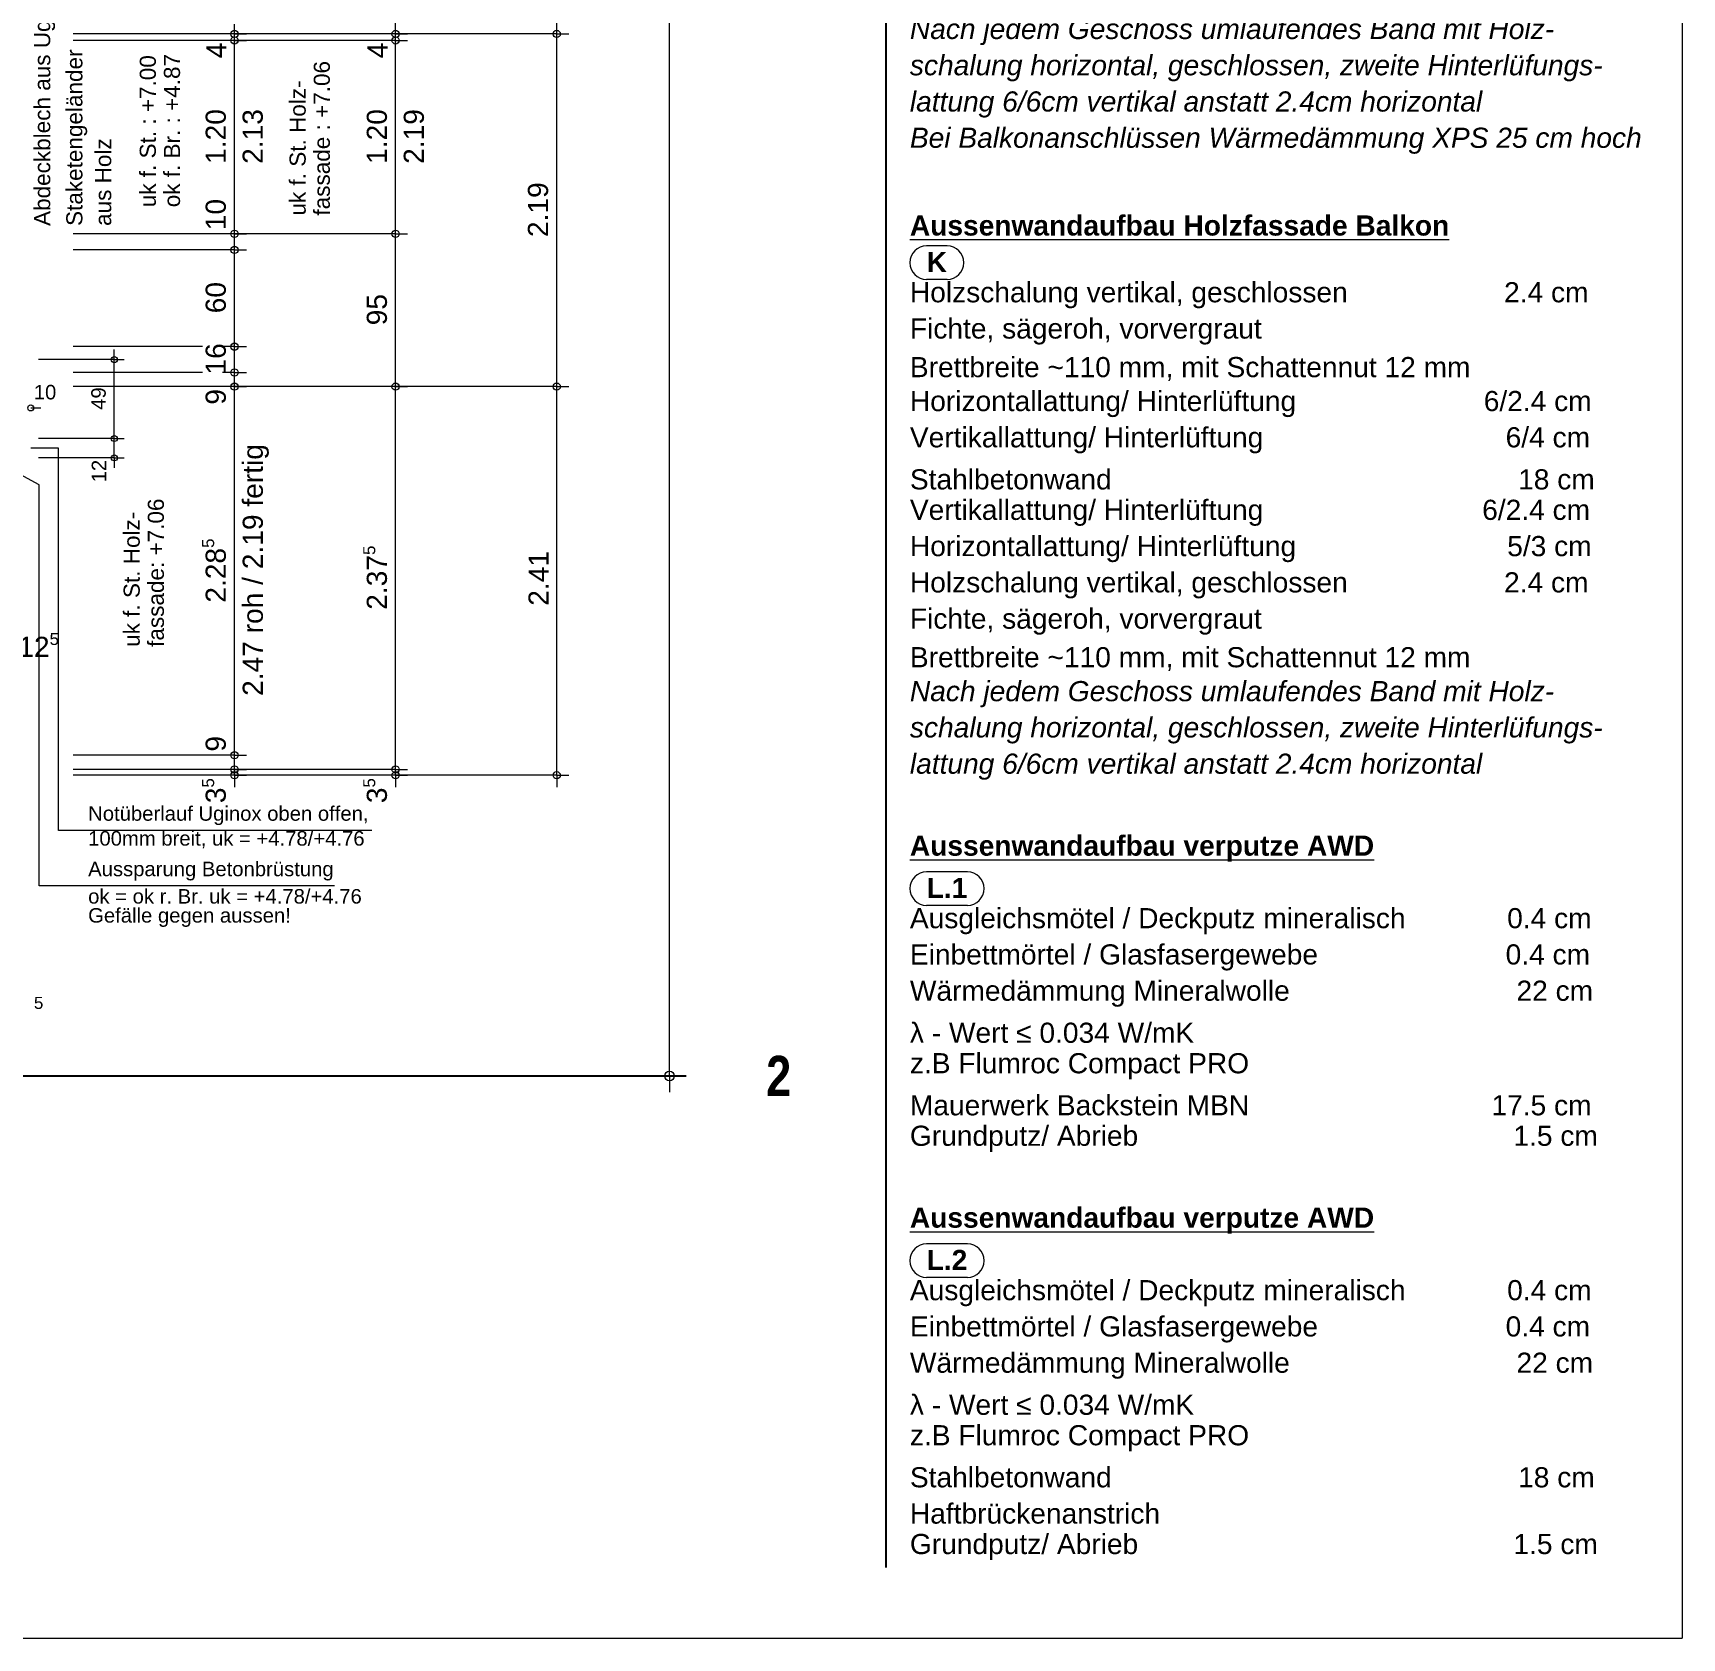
# Model space of a CAD drawing. Header units: metres. Extents: x 0.003 to 0.843, y 0.003 to 0.597.
# Drawn here: x 0.6383 to 0.843, y 0.003 to 0.2022 of the extents above; entities that cross this region are included whole.
import ezdxf

# ---------------------------------------------------------------- set-up
doc = ezdxf.new("R2010")
doc.units = ezdxf.units.M
for name, pattern in [('AUSGEZOGEN', [0]), ('LINIE_23', [0.0079, 0.004, -0.0013, 0, -0.0013, 0, -0.0013]), ('STRICHPUNKT', [25.4, 12.7, -6.35, 0, -6.35])]:
    doc.linetypes.add(name, pattern=pattern)
for name, color, linetype, lineweight in [('Bauachsen grob', 7, 'STRICHPUNKT', 13), ('Detailmasse', 7, 'AUSGEZOGEN', 13), ('Plankopf', 7, 'AUSGEZOGEN', 13), ('Text Koten', 7, 'AUSGEZOGEN', 25), ('Text Werkplan Ausfuehrung', 7, 'AUSGEZOGEN', 25), ('Vorprojektmasse', 7, 'AUSGEZOGEN', 13), ('Werkplan- Ausfuehrungsmasse', 7, 'AUSGEZOGEN', 13)]:
    doc.layers.add(name, color=color, linetype=linetype, lineweight=lineweight)
doc.styles.add('ARIAL', font='ARIAL.TTF')
doc.styles.add('Arial Black', font='Arial Black')

msp = doc.modelspace()

# ---------------------------------------------------------------- linework, layer by layer
at = {"layer": 'Bauachsen grob', "color": 32, "linetype": 'LINIE_23', "lineweight": 25, "true_color": 0xc36e14}
msp.add_line((0.2194, 0.07274), (0.72932, 0.07274), dxfattribs=at)
at = {"layer": 'Detailmasse', "color": 8, "linetype": 'AUSGEZOGEN', "lineweight": 13}
for p, q in [((0.6484, 0.16164), (0.6484, 0.16289)), ((0.6484, 0.16164), (0.63901, 0.16164)), ((0.6484, 0.16164), (0.64715, 0.16164)), ((0.6484, 0.16164), (0.64965, 0.16164)), ((0.6484, 0.15184), (0.6484, 0.16164)), ((0.6484, 0.15184), (0.64715, 0.15184)), ((0.6484, 0.15184), (0.64965, 0.15184)), ((0.6484, 0.14944), (0.6484, 0.15184)), ((0.6484, 0.14944), (0.64715, 0.14944)), ((0.6484, 0.14944), (0.64965, 0.14944)), ((0.6484, 0.14944), (0.6484, 0.14819))]:
    msp.add_line(p, q, dxfattribs=at)
at = {"layer": 'Detailmasse', "color": 240, "linetype": 'AUSGEZOGEN', "lineweight": 13}
msp.add_line((0.63804, 0.15564), (0.63929, 0.15564), dxfattribs=at)
at = {"layer": 'Detailmasse', "color": 8, "linetype": 'AUSGEZOGEN', "lineweight": 13}
for points in [[(0.6484, 0.15184), (0.64767, 0.15184), (0.64767, 0.15184), (0.63901, 0.15184)], [(0.6484, 0.14944), (0.64767, 0.14944), (0.64767, 0.14944), (0.63901, 0.14944)]]:
    msp.add_lwpolyline(points, dxfattribs=at)
for centre in [(0.6484, 0.16164), (0.6484, 0.15184), (0.6484, 0.14944)]:
    msp.add_circle(centre, 0.000375, dxfattribs=at)
at = {"layer": 'Detailmasse', "color": 240, "linetype": 'AUSGEZOGEN', "lineweight": 13}
msp.add_circle((0.63804, 0.15564), 0.000375, dxfattribs=at)
at = {"layer": 'Plankopf', "color": 7, "linetype": 'AUSGEZOGEN', "lineweight": 13}
for p in [(0.843, 0.597), (0.003, 0.003)]:
    msp.add_line(p, (0.843, 0.003), dxfattribs=at)
at = {"layer": 'Text Werkplan Ausfuehrung', "color": 92, "linetype": 'AUSGEZOGEN', "lineweight": 25}
msp.add_line((0.74416, 0.38624), (0.74416, 0.01174), dxfattribs=at)
at = {"layer": 'Text Werkplan Ausfuehrung', "color": 92, "linetype": 'AUSGEZOGEN', "lineweight": 13}
for p, q in [((0.75177, 0.17574), (0.74924, 0.17574)), ((0.75177, 0.17157), (0.74924, 0.17157)), ((0.75429, 0.09807), (0.74924, 0.09807)), ((0.75429, 0.09391), (0.74924, 0.09391)), ((0.75429, 0.05191), (0.74924, 0.05191)), ((0.75429, 0.04774), (0.74924, 0.04774))]:
    msp.add_line(p, q, dxfattribs=at)
at = {"layer": 'Text Werkplan Ausfuehrung', "color": 8, "linetype": 'AUSGEZOGEN', "lineweight": 13}
for p, q in [((0.6391, 0.14611), (0.63072, 0.15064)), ((0.6391, 0.09633), (0.6391, 0.14611)), ((0.67575, 0.09633), (0.6391, 0.09633))]:
    msp.add_line(p, q, dxfattribs=at)
at = {"layer": 'Text Werkplan Ausfuehrung', "color": 240, "linetype": 'AUSGEZOGEN', "lineweight": 13}
for p, q in [((0.64146, 0.15064), (0.63804, 0.15064)), ((0.64146, 0.10321), (0.64146, 0.15064)), ((0.68037, 0.10321), (0.64146, 0.10321))]:
    msp.add_line(p, q, dxfattribs=at)
at = {"layer": 'Text Werkplan Ausfuehrung', "color": 92, "linetype": 'AUSGEZOGEN', "lineweight": 13}
for centre, start, end in [((0.74924, 0.17366), 90, 270), ((0.75177, 0.17366), 270, 90), ((0.74924, 0.09599), 90, 270), ((0.75429, 0.09599), 270, 90), ((0.74924, 0.04982), 90, 270), ((0.75429, 0.04982), 270, 90)]:
    msp.add_arc(centre, 0.00208, start, end, dxfattribs=at)
at = {"layer": 'Vorprojektmasse', "color": 32, "linetype": 'AUSGEZOGEN', "lineweight": 13, "true_color": 0xc36e14}
for q in [(0.71732, 0.38864), (0.71532, 0.07274), (0.71932, 0.07274), (0.71732, 0.07074)]:
    msp.add_line((0.71732, 0.07274), q, dxfattribs=at)
msp.add_circle((0.71732, 0.07274), 0.0006, dxfattribs=at)
at = {"layer": 'Werkplan- Ausfuehrungsmasse', "color": 7, "linetype": 'AUSGEZOGEN', "lineweight": 13}
for p, q in [((0.70332, 0.20204), (0.70332, 0.4886)), ((0.68332, 0.20204), (0.68332, 0.23974)), ((0.66332, 0.20204), (0.66332, 0.20324)), ((0.66332, 0.20204), (0.66182, 0.20204)), ((0.66332, 0.20124), (0.66182, 0.20124)), ((0.66332, 0.20204), (0.66482, 0.20204)), ((0.66332, 0.20124), (0.66332, 0.20204)), ((0.66332, 0.20124), (0.66482, 0.20124)), ((0.66332, 0.17724), (0.66332, 0.20124)), ((0.68332, 0.20204), (0.68182, 0.20204)), ((0.68332, 0.20124), (0.68182, 0.20124)), ((0.68332, 0.20204), (0.68482, 0.20204)), ((0.68332, 0.20124), (0.68332, 0.20204)), ((0.68332, 0.20124), (0.68482, 0.20124)), ((0.68332, 0.17724), (0.68332, 0.20124)), ((0.70332, 0.20204), (0.70182, 0.20204)), ((0.70332, 0.20204), (0.70482, 0.20204)), ((0.70332, 0.15828), (0.70332, 0.20204)), ((0.66332, 0.17724), (0.66182, 0.17724)), ((0.66332, 0.17724), (0.66482, 0.17724)), ((0.66332, 0.17524), (0.66332, 0.17724)), ((0.68332, 0.17724), (0.68182, 0.17724)), ((0.68332, 0.17724), (0.68482, 0.17724)), ((0.66332, 0.17524), (0.66182, 0.17524)), ((0.66332, 0.17524), (0.66482, 0.17524)), ((0.66332, 0.16324), (0.66332, 0.17524)), ((0.65935, 0.16324), (0.64332, 0.16324)), ((0.66332, 0.16324), (0.66182, 0.16324)), ((0.66332, 0.16324), (0.66269, 0.16324)), ((0.66332, 0.16324), (0.66482, 0.16324)), ((0.66332, 0.16004), (0.66332, 0.16324)), ((0.65935, 0.16004), (0.64332, 0.16004)), ((0.66332, 0.16004), (0.66182, 0.16004)), ((0.66332, 0.16004), (0.66269, 0.16004)), ((0.66332, 0.16004), (0.66482, 0.16004)), ((0.66332, 0.15828), (0.66182, 0.15828)), ((0.66332, 0.15828), (0.66482, 0.15828)), ((0.68332, 0.15828), (0.68182, 0.15828)), ((0.68332, 0.15828), (0.68482, 0.15828)), ((0.70332, 0.15828), (0.70182, 0.15828)), ((0.70332, 0.15828), (0.70482, 0.15828)), ((0.70332, 0.11006), (0.70332, 0.15828)), ((0.66332, 0.11254), (0.66182, 0.11254)), ((0.66332, 0.11078), (0.66182, 0.11078)), ((0.66332, 0.11254), (0.66482, 0.11254)), ((0.66332, 0.11078), (0.66332, 0.11254)), ((0.66332, 0.11078), (0.66482, 0.11078)), ((0.66332, 0.11006), (0.66332, 0.11078)), ((0.68332, 0.11078), (0.68182, 0.11078)), ((0.68332, 0.11078), (0.68482, 0.11078)), ((0.68332, 0.11006), (0.68332, 0.11078)), ((0.66332, 0.11006), (0.66182, 0.11006)), ((0.66332, 0.11006), (0.66482, 0.11006)), ((0.66332, 0.11006), (0.66332, 0.10856)), ((0.68332, 0.11006), (0.68182, 0.11006)), ((0.68332, 0.11006), (0.68482, 0.11006)), ((0.68332, 0.11006), (0.68332, 0.10856)), ((0.70332, 0.11006), (0.68332, 0.11006)), ((0.70332, 0.11006), (0.70182, 0.11006)), ((0.70332, 0.11006), (0.70482, 0.11006)), ((0.70332, 0.11006), (0.70332, 0.10856))]:
    msp.add_line(p, q, dxfattribs=at)
for points in [[(0.66332, 0.20204), (0.66269, 0.20204), (0.66269, 0.20204), (0.66266, 0.20204), (0.66266, 0.20204), (0.66265, 0.20204), (0.66265, 0.20204), (0.66264, 0.20204), (0.66264, 0.20204), (0.66263, 0.20204), (0.66263, 0.20204), (0.66263, 0.20204), (0.66263, 0.20204), (0.66262, 0.20204), (0.66262, 0.20204), (0.66262, 0.20204), (0.66262, 0.20204), (0.66261, 0.20204), (0.66261, 0.20204), (0.6626, 0.20204), (0.6626, 0.20204), (0.6626, 0.20204), (0.6626, 0.20204), (0.6626, 0.20204), (0.6626, 0.20204), (0.6626, 0.20204), (0.6626, 0.20204), (0.66258, 0.20204), (0.66258, 0.20204), (0.66258, 0.20204), (0.66258, 0.20204), (0.66254, 0.20204), (0.66254, 0.20204), (0.66254, 0.20204), (0.66254, 0.20204), (0.64332, 0.20204)], [(0.66332, 0.20124), (0.66269, 0.20124), (0.66269, 0.20124), (0.66266, 0.20124), (0.66266, 0.20124), (0.66265, 0.20124), (0.66265, 0.20124), (0.66264, 0.20124), (0.66264, 0.20124), (0.66263, 0.20124), (0.66263, 0.20124), (0.66263, 0.20124), (0.66263, 0.20124), (0.66262, 0.20124), (0.66262, 0.20124), (0.66262, 0.20124), (0.66262, 0.20124), (0.66261, 0.20124), (0.66261, 0.20124), (0.6626, 0.20124), (0.6626, 0.20124), (0.6626, 0.20124), (0.6626, 0.20124), (0.6626, 0.20124), (0.6626, 0.20124), (0.6626, 0.20124), (0.6626, 0.20124), (0.66258, 0.20124), (0.66258, 0.20124), (0.66258, 0.20124), (0.66258, 0.20124), (0.66254, 0.20124), (0.66254, 0.20124), (0.66254, 0.20124), (0.66254, 0.20124), (0.64332, 0.20124)], [(0.68332, 0.20204), (0.68265, 0.20204), (0.68265, 0.20204), (0.68263, 0.20204), (0.68263, 0.20204), (0.68262, 0.20204), (0.68262, 0.20204), (0.68261, 0.20204), (0.68261, 0.20204), (0.6826, 0.20204), (0.6826, 0.20204), (0.6826, 0.20204), (0.6826, 0.20204), (0.68254, 0.20204), (0.68254, 0.20204), (0.68254, 0.20204), (0.68254, 0.20204), (0.65932, 0.20204)], [(0.68332, 0.20124), (0.68265, 0.20124), (0.68265, 0.20124), (0.68263, 0.20124), (0.68263, 0.20124), (0.68262, 0.20124), (0.68262, 0.20124), (0.68261, 0.20124), (0.68261, 0.20124), (0.6826, 0.20124), (0.6826, 0.20124), (0.6826, 0.20124), (0.6826, 0.20124), (0.68254, 0.20124), (0.68254, 0.20124), (0.68254, 0.20124), (0.68254, 0.20124), (0.65932, 0.20124)], [(0.70332, 0.20204), (0.70269, 0.20204), (0.70269, 0.20204), (0.67932, 0.20204)], [(0.66332, 0.17724), (0.66269, 0.17724), (0.66269, 0.17724), (0.66268, 0.17724), (0.66268, 0.17724), (0.66266, 0.17724), (0.66266, 0.17724), (0.66265, 0.17724), (0.66265, 0.17724), (0.66263, 0.17724), (0.66263, 0.17724), (0.66262, 0.17724), (0.66262, 0.17724), (0.66261, 0.17724), (0.66261, 0.17724), (0.66261, 0.17724), (0.66261, 0.17724), (0.66261, 0.17724), (0.66261, 0.17724), (0.6626, 0.17724), (0.6626, 0.17724), (0.6626, 0.17724), (0.6626, 0.17724), (0.66259, 0.17724), (0.66259, 0.17724), (0.66259, 0.17724), (0.66259, 0.17724), (0.66259, 0.17724), (0.66259, 0.17724), (0.66258, 0.17724), (0.66258, 0.17724), (0.66258, 0.17724), (0.66258, 0.17724), (0.66257, 0.17724), (0.66257, 0.17724), (0.66257, 0.17724), (0.66257, 0.17724), (0.66254, 0.17724), (0.66254, 0.17724), (0.66254, 0.17724), (0.66254, 0.17724), (0.64332, 0.17724)], [(0.68332, 0.17724), (0.68268, 0.17724), (0.68268, 0.17724), (0.68266, 0.17724), (0.68266, 0.17724), (0.68262, 0.17724), (0.68262, 0.17724), (0.68261, 0.17724), (0.68261, 0.17724), (0.6826, 0.17724), (0.6826, 0.17724), (0.68259, 0.17724), (0.68259, 0.17724), (0.68259, 0.17724), (0.68259, 0.17724), (0.68258, 0.17724), (0.68258, 0.17724), (0.68254, 0.17724), (0.68254, 0.17724), (0.68254, 0.17724), (0.68254, 0.17724), (0.65932, 0.17724)], [(0.68332, 0.15828), (0.68332, 0.15868), (0.68332, 0.15868), (0.68332, 0.17724)], [(0.66332, 0.17524), (0.66269, 0.17524), (0.66269, 0.17524), (0.66268, 0.17524), (0.66268, 0.17524), (0.66266, 0.17524), (0.66266, 0.17524), (0.66265, 0.17524), (0.66265, 0.17524), (0.66263, 0.17524), (0.66263, 0.17524), (0.66262, 0.17524), (0.66262, 0.17524), (0.66261, 0.17524), (0.66261, 0.17524), (0.66261, 0.17524), (0.66261, 0.17524), (0.6626, 0.17524), (0.6626, 0.17524), (0.6626, 0.17524), (0.6626, 0.17524), (0.6626, 0.17524), (0.6626, 0.17524), (0.66259, 0.17524), (0.66259, 0.17524), (0.66259, 0.17524), (0.66259, 0.17524), (0.66258, 0.17524), (0.66258, 0.17524), (0.66258, 0.17524), (0.66258, 0.17524), (0.66258, 0.17524), (0.66258, 0.17524), (0.66257, 0.17524), (0.66257, 0.17524), (0.66257, 0.17524), (0.66257, 0.17524), (0.66254, 0.17524), (0.66254, 0.17524), (0.66254, 0.17524), (0.66254, 0.17524), (0.64332, 0.17524)], [(0.66332, 0.15828), (0.66332, 0.15864), (0.66332, 0.15864), (0.66332, 0.16004)], [(0.66332, 0.15828), (0.66269, 0.15828), (0.66269, 0.15828), (0.66267, 0.15828), (0.66267, 0.15828), (0.66265, 0.15828), (0.66265, 0.15828), (0.66264, 0.15828), (0.66264, 0.15828), (0.66263, 0.15828), (0.66263, 0.15828), (0.66263, 0.15828), (0.66263, 0.15828), (0.66261, 0.15828), (0.66261, 0.15828), (0.6626, 0.15828), (0.6626, 0.15828), (0.6626, 0.15828), (0.6626, 0.15828), (0.66259, 0.15828), (0.66259, 0.15828), (0.66259, 0.15828), (0.66259, 0.15828), (0.66259, 0.15828), (0.66259, 0.15828), (0.66258, 0.15828), (0.66258, 0.15828), (0.66258, 0.15828), (0.66258, 0.15828), (0.66258, 0.15828), (0.66258, 0.15828), (0.66257, 0.15828), (0.66257, 0.15828), (0.66257, 0.15828), (0.66257, 0.15828), (0.66257, 0.15828), (0.66257, 0.15828), (0.66257, 0.15828), (0.66257, 0.15828), (0.66257, 0.15828), (0.66257, 0.15828), (0.66254, 0.15828), (0.66254, 0.15828), (0.66254, 0.15828), (0.66254, 0.15828), (0.64332, 0.15828)], [(0.68332, 0.15828), (0.68268, 0.15828), (0.68268, 0.15828), (0.68264, 0.15828), (0.68264, 0.15828), (0.68263, 0.15828), (0.68263, 0.15828), (0.6826, 0.15828), (0.6826, 0.15828), (0.68259, 0.15828), (0.68259, 0.15828), (0.68259, 0.15828), (0.68259, 0.15828), (0.68258, 0.15828), (0.68258, 0.15828), (0.68257, 0.15828), (0.68257, 0.15828), (0.68257, 0.15828), (0.68257, 0.15828), (0.68254, 0.15828), (0.68254, 0.15828), (0.68254, 0.15828), (0.68254, 0.15828), (0.65932, 0.15828)], [(0.66332, 0.11254), (0.66332, 0.12152), (0.66332, 0.12152), (0.66332, 0.13396), (0.66332, 0.13396), (0.66332, 0.14359), (0.66332, 0.14359), (0.66332, 0.15828)], [(0.70332, 0.15828), (0.70269, 0.15828), (0.70269, 0.15828), (0.70269, 0.15828), (0.70269, 0.15828), (0.67932, 0.15828)], [(0.68332, 0.11078), (0.68332, 0.12153), (0.68332, 0.12153), (0.68332, 0.13398), (0.68332, 0.13398), (0.68332, 0.14362), (0.68332, 0.14362), (0.68332, 0.15828)], [(0.66332, 0.11254), (0.66292, 0.11254), (0.66292, 0.11254), (0.66275, 0.11254), (0.66275, 0.11254), (0.6627, 0.11254), (0.6627, 0.11254), (0.66269, 0.11254), (0.66269, 0.11254), (0.66266, 0.11254), (0.66266, 0.11254), (0.66256, 0.11254), (0.66256, 0.11254), (0.66256, 0.11254), (0.66256, 0.11254), (0.66256, 0.11254), (0.66256, 0.11254), (0.66256, 0.11254), (0.66256, 0.11254), (0.66256, 0.11254), (0.66256, 0.11254), (0.66256, 0.11254), (0.66256, 0.11254), (0.66255, 0.11254), (0.66255, 0.11254), (0.66255, 0.11254), (0.66255, 0.11254), (0.66255, 0.11254), (0.66255, 0.11254), (0.66255, 0.11254), (0.66255, 0.11254), (0.66255, 0.11254), (0.66255, 0.11254), (0.66255, 0.11254), (0.66255, 0.11254), (0.66255, 0.11254), (0.66255, 0.11254), (0.66255, 0.11254), (0.66255, 0.11254), (0.66255, 0.11254), (0.66255, 0.11254), (0.66255, 0.11254), (0.66255, 0.11254), (0.66255, 0.11254), (0.66255, 0.11254), (0.66255, 0.11254), (0.66255, 0.11254), (0.66255, 0.11254), (0.66255, 0.11254), (0.66255, 0.11254), (0.66255, 0.11254), (0.66255, 0.11254), (0.66255, 0.11254), (0.66254, 0.11254), (0.66254, 0.11254), (0.66254, 0.11254), (0.66254, 0.11254), (0.66254, 0.11254), (0.66254, 0.11254), (0.64332, 0.11254)], [(0.66332, 0.11078), (0.66281, 0.11078), (0.66281, 0.11078), (0.66269, 0.11078), (0.66269, 0.11078), (0.66266, 0.11078), (0.66266, 0.11078), (0.66265, 0.11078), (0.66265, 0.11078), (0.66262, 0.11078), (0.66262, 0.11078), (0.66256, 0.11078), (0.66256, 0.11078), (0.66256, 0.11078), (0.66256, 0.11078), (0.66256, 0.11078), (0.66256, 0.11078), (0.66255, 0.11078), (0.66255, 0.11078), (0.66255, 0.11078), (0.66255, 0.11078), (0.66255, 0.11078), (0.66255, 0.11078), (0.66255, 0.11078), (0.66255, 0.11078), (0.66255, 0.11078), (0.66255, 0.11078), (0.66255, 0.11078), (0.66255, 0.11078), (0.66255, 0.11078), (0.66255, 0.11078), (0.66255, 0.11078), (0.66255, 0.11078), (0.66255, 0.11078), (0.66255, 0.11078), (0.66255, 0.11078), (0.66255, 0.11078), (0.66255, 0.11078), (0.66255, 0.11078), (0.66255, 0.11078), (0.66255, 0.11078), (0.66255, 0.11078), (0.66255, 0.11078), (0.66255, 0.11078), (0.66255, 0.11078), (0.66255, 0.11078), (0.66255, 0.11078), (0.66255, 0.11078), (0.66255, 0.11078), (0.66255, 0.11078), (0.66255, 0.11078), (0.66255, 0.11078), (0.66255, 0.11078), (0.66254, 0.11078), (0.66254, 0.11078), (0.66254, 0.11078), (0.66254, 0.11078), (0.66254, 0.11078), (0.66254, 0.11078), (0.64332, 0.11078)], [(0.68332, 0.11078), (0.68281, 0.11078), (0.68281, 0.11078), (0.68269, 0.11078), (0.68269, 0.11078), (0.68266, 0.11078), (0.68266, 0.11078), (0.68262, 0.11078), (0.68262, 0.11078), (0.68256, 0.11078), (0.68256, 0.11078), (0.68255, 0.11078), (0.68255, 0.11078), (0.68255, 0.11078), (0.68255, 0.11078), (0.68255, 0.11078), (0.68255, 0.11078), (0.68255, 0.11078), (0.68255, 0.11078), (0.68255, 0.11078), (0.68255, 0.11078), (0.68255, 0.11078), (0.68255, 0.11078), (0.68255, 0.11078), (0.68255, 0.11078), (0.68255, 0.11078), (0.68255, 0.11078), (0.68254, 0.11078), (0.68254, 0.11078), (0.68254, 0.11078), (0.68254, 0.11078), (0.68254, 0.11078), (0.68254, 0.11078), (0.65932, 0.11078)], [(0.66332, 0.11006), (0.66277, 0.11006), (0.66277, 0.11006), (0.66267, 0.11006), (0.66267, 0.11006), (0.66264, 0.11006), (0.66264, 0.11006), (0.66263, 0.11006), (0.66263, 0.11006), (0.66261, 0.11006), (0.66261, 0.11006), (0.66256, 0.11006), (0.66256, 0.11006), (0.66256, 0.11006), (0.66256, 0.11006), (0.66255, 0.11006), (0.66255, 0.11006), (0.66255, 0.11006), (0.66255, 0.11006), (0.66255, 0.11006), (0.66255, 0.11006), (0.66255, 0.11006), (0.66255, 0.11006), (0.66255, 0.11006), (0.66255, 0.11006), (0.66255, 0.11006), (0.66255, 0.11006), (0.66255, 0.11006), (0.66255, 0.11006), (0.66255, 0.11006), (0.66255, 0.11006), (0.66255, 0.11006), (0.66255, 0.11006), (0.66255, 0.11006), (0.66255, 0.11006), (0.66255, 0.11006), (0.66255, 0.11006), (0.66255, 0.11006), (0.66255, 0.11006), (0.66255, 0.11006), (0.66255, 0.11006), (0.66255, 0.11006), (0.66255, 0.11006), (0.66255, 0.11006), (0.66255, 0.11006), (0.66255, 0.11006), (0.66255, 0.11006), (0.66255, 0.11006), (0.66255, 0.11006), (0.66255, 0.11006), (0.66255, 0.11006), (0.66255, 0.11006), (0.66255, 0.11006), (0.66254, 0.11006), (0.66254, 0.11006), (0.66254, 0.11006), (0.66254, 0.11006), (0.66254, 0.11006), (0.66254, 0.11006), (0.64332, 0.11006)], [(0.68332, 0.11006), (0.68277, 0.11006), (0.68277, 0.11006), (0.68267, 0.11006), (0.68267, 0.11006), (0.68264, 0.11006), (0.68264, 0.11006), (0.68261, 0.11006), (0.68261, 0.11006), (0.68255, 0.11006), (0.68255, 0.11006), (0.68255, 0.11006), (0.68255, 0.11006), (0.68255, 0.11006), (0.68255, 0.11006), (0.68255, 0.11006), (0.68255, 0.11006), (0.68255, 0.11006), (0.68255, 0.11006), (0.68255, 0.11006), (0.68255, 0.11006), (0.68255, 0.11006), (0.68255, 0.11006), (0.68255, 0.11006), (0.68255, 0.11006), (0.68255, 0.11006), (0.68255, 0.11006), (0.68254, 0.11006), (0.68254, 0.11006), (0.68254, 0.11006), (0.68254, 0.11006), (0.68254, 0.11006), (0.68254, 0.11006), (0.65932, 0.11006)]]:
    msp.add_lwpolyline(points, dxfattribs=at)
for centre in [(0.66332, 0.20204), (0.66332, 0.20124), (0.68332, 0.20204), (0.68332, 0.20124), (0.70332, 0.20204), (0.66332, 0.17724), (0.68332, 0.17724), (0.66332, 0.17524), (0.66332, 0.16324), (0.66332, 0.16004), (0.66332, 0.15828), (0.68332, 0.15828), (0.70332, 0.15828), (0.66332, 0.11254), (0.66332, 0.11078), (0.68332, 0.11078), (0.66332, 0.11006), (0.68332, 0.11006), (0.70332, 0.11006)]:
    msp.add_circle(centre, 0.00045, dxfattribs=at)

# ---------------------------------------------------------------- texts
at = {"layer": 'Bauachsen grob', "color": 32, "linetype": 'AUSGEZOGEN', "lineweight": 25, "true_color": 0xc36e14, "insert": (0.72932, 0.07024), "char_height": 0.005, "width": 0.00175, "attachment_point": 7, "style": 'Arial Black'}
msp.add_mtext('\\W0.70;2', dxfattribs=at)
at = {"layer": 'Detailmasse', "color": 240, "linetype": 'AUSGEZOGEN', "lineweight": 13, "insert": (0.63841, 0.15667), "char_height": 0.0018, "width": 0.0009, "attachment_point": 7, "style": 'ARIAL'}
msp.add_mtext('10', dxfattribs=at)
at = {"layer": 'Detailmasse', "color": 8, "linetype": 'AUSGEZOGEN', "lineweight": 13, "char_height": 0.0018, "width": 0.0009, "attachment_point": 7, "rotation": 90, "style": 'ARIAL'}
for s, insert in [('49', (0.64737, 0.1554)), ('12', (0.6474, 0.1464))]:
    msp.add_mtext(s, dxfattribs=dict(at, insert=insert))
at = {"layer": 'Text Koten', "color": 7, "linetype": 'AUSGEZOGEN', "lineweight": 25, "char_height": 0.002, "width": 0.001, "attachment_point": 7, "rotation": 90, "style": 'ARIAL'}
for s, insert in [('uk\\~f.\\~St.\\~:\\~+7.00', (0.65359, 0.18054)), ('ok\\~f.\\~Br.\\~:\\~+4.87', (0.65659, 0.18054)), ('fassade\\~:\\~+7.06', (0.67519, 0.17951)), ('uk\\~f.\\~St.\\~Holz-', (0.67219, 0.17951)), ('fassade:\\~+7.06', (0.65459, 0.12599)), ('uk\\~f.\\~St.\\~Holz-', (0.65159, 0.12599))]:
    msp.add_mtext(s, dxfattribs=dict(at, insert=insert))
at = {"layer": 'Text Werkplan Ausfuehrung', "color": 7, "linetype": 'AUSGEZOGEN', "lineweight": 25, "char_height": 0.002, "width": 0.001, "attachment_point": 7, "rotation": 90, "style": 'ARIAL'}
for s, insert in [('Abdeckblech\\~aus\\~Uginox', (0.64106, 0.17822)), ('Staketengeländer', (0.64505, 0.17822)), ('aus\\~Holz', (0.64805, 0.17822))]:
    msp.add_mtext(s, dxfattribs=dict(at, insert=insert))
at = {"layer": 'Text Werkplan Ausfuehrung', "color": 7, "linetype": 'AUSGEZOGEN', "lineweight": 13, "char_height": 0.0025, "width": 0.00125, "attachment_point": 7, "style": 'ARIAL'}
for s, insert in [('\\fArial|i1|b0|c0|p0;Nach\\~jedem\\~Geschoss\\~umlaufendes\\~Band\\~mit\\~Holz-', (0.74716, 0.20066)), ('\\fArial|i1|b0|c0|p0;schalung\\~horizontal,\\~geschlossen,\\~zweite\\~Hinterlüfungs-', (0.74716, 0.19616)), ('\\fArial|i1|b0|c0|p0;lattung\\~6/6cm\\~vertikal\\~anstatt\\~2.4cm\\~horizontal', (0.74716, 0.19166)), ('\\fArial|i1|b0|c0|p0;Bei\\~Balkonanschlüssen\\~Wärmedämmung\\~XPS\\~25\\~cm\\~hoch', (0.74716, 0.18716)), ('{\\L\\fArial|i0|b1|c0|p0;Aussenwandaufbau\\~Holzfassade\\~Balkon}', (0.74716, 0.17699)), ('Holzschalung\\~vertikal,\\~geschlossen\\~\\~\\~\\~\\~\\~\\~\\~\\~\\~\\~\\~\\~\\~\\~\\~\\~\\~\\~\\~2.4\\~cm', (0.74716, 0.16799)), ('\\~\\~\\~Fichte,\\~sägeroh,\\~vorvergraut', (0.74716, 0.16349)), ('\\~\\~\\~Brettbreite\\~~110\\~mm,\\~mit\\~Schattennut\\~12\\~mm', (0.74716, 0.15899)), ('Horizontallattung/\\~Hinterlüftung\\~\\~\\~\\~\\~\\~\\~\\~\\~\\~\\~\\~\\~\\~\\~\\~\\~\\~\\~\\~\\~\\~\\~\\~6/2.4\\~cm', (0.74716, 0.15449)), ('Vertikallattung/\\~Hinterlüftung\\~\\~\\~\\~\\~\\~\\~\\~\\~\\~\\~\\~\\~\\~\\~\\~\\~\\~\\~\\~\\~\\~\\~\\~\\~\\~\\~\\~\\~\\~\\~6/4\\~cm', (0.74716, 0.14999)), ('Stahlbetonwand\\~\\~\\~\\~\\~\\~\\~\\~\\~\\~\\~\\~\\~\\~\\~\\~\\~\\~\\~\\~\\~\\~\\~\\~\\~\\~\\~\\~\\~\\~\\~\\~\\~\\~\\~\\~\\~\\~\\~\\~\\~\\~\\~\\~\\~\\~\\~\\~\\~\\~\\~\\~18\\~cm', (0.74716, 0.14549)), ('Vertikallattung/\\~Hinterlüftung\\~\\~\\~\\~\\~\\~\\~\\~\\~\\~\\~\\~\\~\\~\\~\\~\\~\\~\\~\\~\\~\\~\\~\\~\\~\\~\\~\\~6/2.4\\~cm', (0.74716, 0.14099)), ('Horizontallattung/\\~Hinterlüftung\\~\\~\\~\\~\\~\\~\\~\\~\\~\\~\\~\\~\\~\\~\\~\\~\\~\\~\\~\\~\\~\\~\\~\\~\\~\\~\\~5/3\\~cm', (0.74716, 0.13649)), ('Holzschalung\\~vertikal,\\~geschlossen\\~\\~\\~\\~\\~\\~\\~\\~\\~\\~\\~\\~\\~\\~\\~\\~\\~\\~\\~\\~2.4\\~cm', (0.74716, 0.13199)), ('\\~\\~\\~Fichte,\\~sägeroh,\\~vorvergraut', (0.74716, 0.12749)), ('\\~\\~\\~Brettbreite\\~~110\\~mm,\\~mit\\~Schattennut\\~12\\~mm', (0.74716, 0.12299)), ('\\fArial|i1|b0|c0|p0;Nach\\~jedem\\~Geschoss\\~umlaufendes\\~Band\\~mit\\~Holz-', (0.74716, 0.11849)), ('\\fArial|i1|b0|c0|p0;schalung\\~horizontal,\\~geschlossen,\\~zweite\\~Hinterlüfungs-', (0.74716, 0.11399)), ('\\fArial|i1|b0|c0|p0;lattung\\~6/6cm\\~vertikal\\~anstatt\\~2.4cm\\~horizontal', (0.74716, 0.10949)), ('{\\L\\fArial|i0|b1|c0|p0;Aussenwandaufbau\\~verputze\\~AWD}', (0.74716, 0.09932)), ('Ausgleichsmötel\\~/\\~Deckputz\\~mineralisch\\~\\~\\~\\~\\~\\~\\~\\~\\~\\~\\~\\~\\~0.4\\~cm', (0.74716, 0.09032)), ('Einbettmörtel\\~/\\~Glasfasergewebe\\~\\~\\~\\~\\~\\~\\~\\~\\~\\~\\~\\~\\~\\~\\~\\~\\~\\~\\~\\~\\~\\~\\~\\~0.4\\~cm', (0.74716, 0.08582)), ('Wärmedämmung\\~Mineralwolle\\~\\~\\~\\~\\~\\~\\~\\~\\~\\~\\~\\~\\~\\~\\~\\~\\~\\~\\~\\~\\~\\~\\~\\~\\~\\~\\~\\~\\~22\\~cm', (0.74716, 0.08132)), ('\\~\\~\\~λ\\~-\\~Wert\\~≤\\~0.034\\~W/mK', (0.74716, 0.07682)), ('\\~\\~\\~z.B\\~Flumroc\\~Compact\\~PRO', (0.74716, 0.07232)), ('Mauerwerk\\~Backstein\\~MBN\\~\\~\\~\\~\\~\\~\\~\\~\\~\\~\\~\\~\\~\\~\\~\\~\\~\\~\\~\\~\\~\\~\\~\\~\\~\\~\\~\\~\\~\\~\\~17.5\\~cm', (0.74716, 0.06782)), ('Grundputz/\\~Abrieb\\~\\~\\~\\~\\~\\~\\~\\~\\~\\~\\~\\~\\~\\~\\~\\~\\~\\~\\~\\~\\~\\~\\~\\~\\~\\~\\~\\~\\~\\~\\~\\~\\~\\~\\~\\~\\~\\~\\~\\~\\~\\~\\~\\~\\~\\~\\~\\~1.5\\~cm', (0.74716, 0.06332)), ('{\\L\\fArial|i0|b1|c0|p0;Aussenwandaufbau\\~verputze\\~AWD}', (0.74716, 0.05316)), ('Ausgleichsmötel\\~/\\~Deckputz\\~mineralisch\\~\\~\\~\\~\\~\\~\\~\\~\\~\\~\\~\\~\\~0.4\\~cm', (0.74716, 0.04416)), ('Einbettmörtel\\~/\\~Glasfasergewebe\\~\\~\\~\\~\\~\\~\\~\\~\\~\\~\\~\\~\\~\\~\\~\\~\\~\\~\\~\\~\\~\\~\\~\\~0.4\\~cm', (0.74716, 0.03966)), ('Wärmedämmung\\~Mineralwolle\\~\\~\\~\\~\\~\\~\\~\\~\\~\\~\\~\\~\\~\\~\\~\\~\\~\\~\\~\\~\\~\\~\\~\\~\\~\\~\\~\\~\\~22\\~cm', (0.74716, 0.03516)), ('\\~\\~\\~λ\\~-\\~Wert\\~≤\\~0.034\\~W/mK', (0.74716, 0.03066)), ('\\~\\~\\~z.B\\~Flumroc\\~Compact\\~PRO', (0.74716, 0.02616)), ('Stahlbetonwand\\~\\~\\~\\~\\~\\~\\~\\~\\~\\~\\~\\~\\~\\~\\~\\~\\~\\~\\~\\~\\~\\~\\~\\~\\~\\~\\~\\~\\~\\~\\~\\~\\~\\~\\~\\~\\~\\~\\~\\~\\~\\~\\~\\~\\~\\~\\~\\~\\~\\~\\~\\~18\\~cm', (0.74716, 0.02166)), ('Haftbrückenanstrich\\~', (0.74716, 0.01716)), ('Grundputz/\\~Abrieb\\~\\~\\~\\~\\~\\~\\~\\~\\~\\~\\~\\~\\~\\~\\~\\~\\~\\~\\~\\~\\~\\~\\~\\~\\~\\~\\~\\~\\~\\~\\~\\~\\~\\~\\~\\~\\~\\~\\~\\~\\~\\~\\~\\~\\~\\~\\~\\~1.5\\~cm', (0.74716, 0.01266))]:
    msp.add_mtext(s, dxfattribs=dict(at, insert=insert))
at = {"layer": 'Text Werkplan Ausfuehrung', "color": 92, "linetype": 'AUSGEZOGEN', "lineweight": 13, "char_height": 0.0025, "width": 0.00125, "attachment_point": 7, "style": 'ARIAL'}
for s, insert in [('\\fArial|i0|b1|c0|p0;K', (0.74924, 0.17249)), ('\\fArial|i0|b1|c0|p0;L.1', (0.74924, 0.09482)), ('\\fArial|i0|b1|c0|p0;L.2', (0.74924, 0.04866))]:
    msp.add_mtext(s, dxfattribs=dict(at, insert=insert))
at = {"layer": 'Text Werkplan Ausfuehrung', "color": 240, "linetype": 'AUSGEZOGEN', "lineweight": 25, "char_height": 0.0018, "width": 0.0009, "attachment_point": 7, "style": 'ARIAL'}
for s, insert in [('Notüberlauf\\~Uginox\\~oben\\~offen,\\~', (0.64516, 0.10387)), ('100mm\\~breit,\\~uk\\~=\\~+4.78/+4.76', (0.64516, 0.10099))]:
    msp.add_mtext(s, dxfattribs=dict(at, insert=insert))
at = {"layer": 'Text Werkplan Ausfuehrung', "color": 8, "linetype": 'AUSGEZOGEN', "lineweight": 25, "char_height": 0.0018, "width": 0.0009, "attachment_point": 7, "style": 'ARIAL'}
for s, insert in [('Aussparung\\~Betonbrüstung', (0.64516, 0.09699)), ('ok\\~=\\~ok\\~r.\\~Br.\\~uk\\~=\\~+4.78/+4.76', (0.64516, 0.09411)), ('Gefälle\\~gegen\\~aussen!', (0.64516, 0.09123))]:
    msp.add_mtext(s, dxfattribs=dict(at, insert=insert))
at = {"layer": 'Werkplan- Ausfuehrungsmasse', "color": 7, "linetype": 'AUSGEZOGEN', "lineweight": 13, "attachment_point": 7, "rotation": 90, "style": 'ARIAL'}
for s, insert, char_height, width in [('4', (0.66232, 0.19902), 0.0025, 0.00125), ('4', (0.68232, 0.19902), 0.0025, 0.00125), ('1.20', (0.66228, 0.18592), 0.0025, 0.00125), ('2.13', (0.66687, 0.18592), 0.0025, 0.00125), ('1.20', (0.68228, 0.18592), 0.0025, 0.00125), ('2.19', (0.68687, 0.18592), 0.0025, 0.00125), ('2.19', (0.70228, 0.17684), 0.0025, 0.00125), ('10', (0.66228, 0.17769), 0.0025, 0.00125), ('60', (0.66228, 0.16738), 0.0025, 0.00125), ('95', (0.68228, 0.16589), 0.0025, 0.00125), ('16', (0.66228, 0.15978), 0.0025, 0.00125), ('9', (0.66228, 0.15604), 0.0025, 0.00125), ('2.47\\~roh\\~/\\~2.19\\~fertig', (0.6676, 0.1199), 0.0025, 0.00125), ('5', (0.66082, 0.13827), 0.0015, 0.00075), ('2.28', (0.66228, 0.13147), 0.0025, 0.00125), ('5', (0.68082, 0.13739), 0.0015, 0.00075), ('2.37', (0.68228, 0.13059), 0.0025, 0.00125), ('2.41', (0.70232, 0.13109), 0.0025, 0.00125), ('9', (0.66228, 0.11299), 0.0025, 0.00125), ('5', (0.66082, 0.10853), 0.0015, 0.00075), ('5', (0.68082, 0.10853), 0.0015, 0.00075), ('3', (0.66228, 0.10659), 0.0025, 0.00125), ('3', (0.68228, 0.10659), 0.0025, 0.00125)]:
    msp.add_mtext(s, dxfattribs=dict(at, insert=insert, char_height=char_height, width=width))
at = {"layer": 'Werkplan- Ausfuehrungsmasse', "color": 7, "linetype": 'AUSGEZOGEN', "lineweight": 13, "attachment_point": 7, "style": 'ARIAL'}
for s, insert, char_height, width in [('12', (0.63649, 0.12474), 0.0025, 0.00125), ('5', (0.64037, 0.1262), 0.0015, 0.00075), ('5', (0.63843, 0.08104), 0.0015, 0.00075)]:
    msp.add_mtext(s, dxfattribs=dict(at, insert=insert, char_height=char_height, width=width))

doc.saveas('drawing.dxf')
